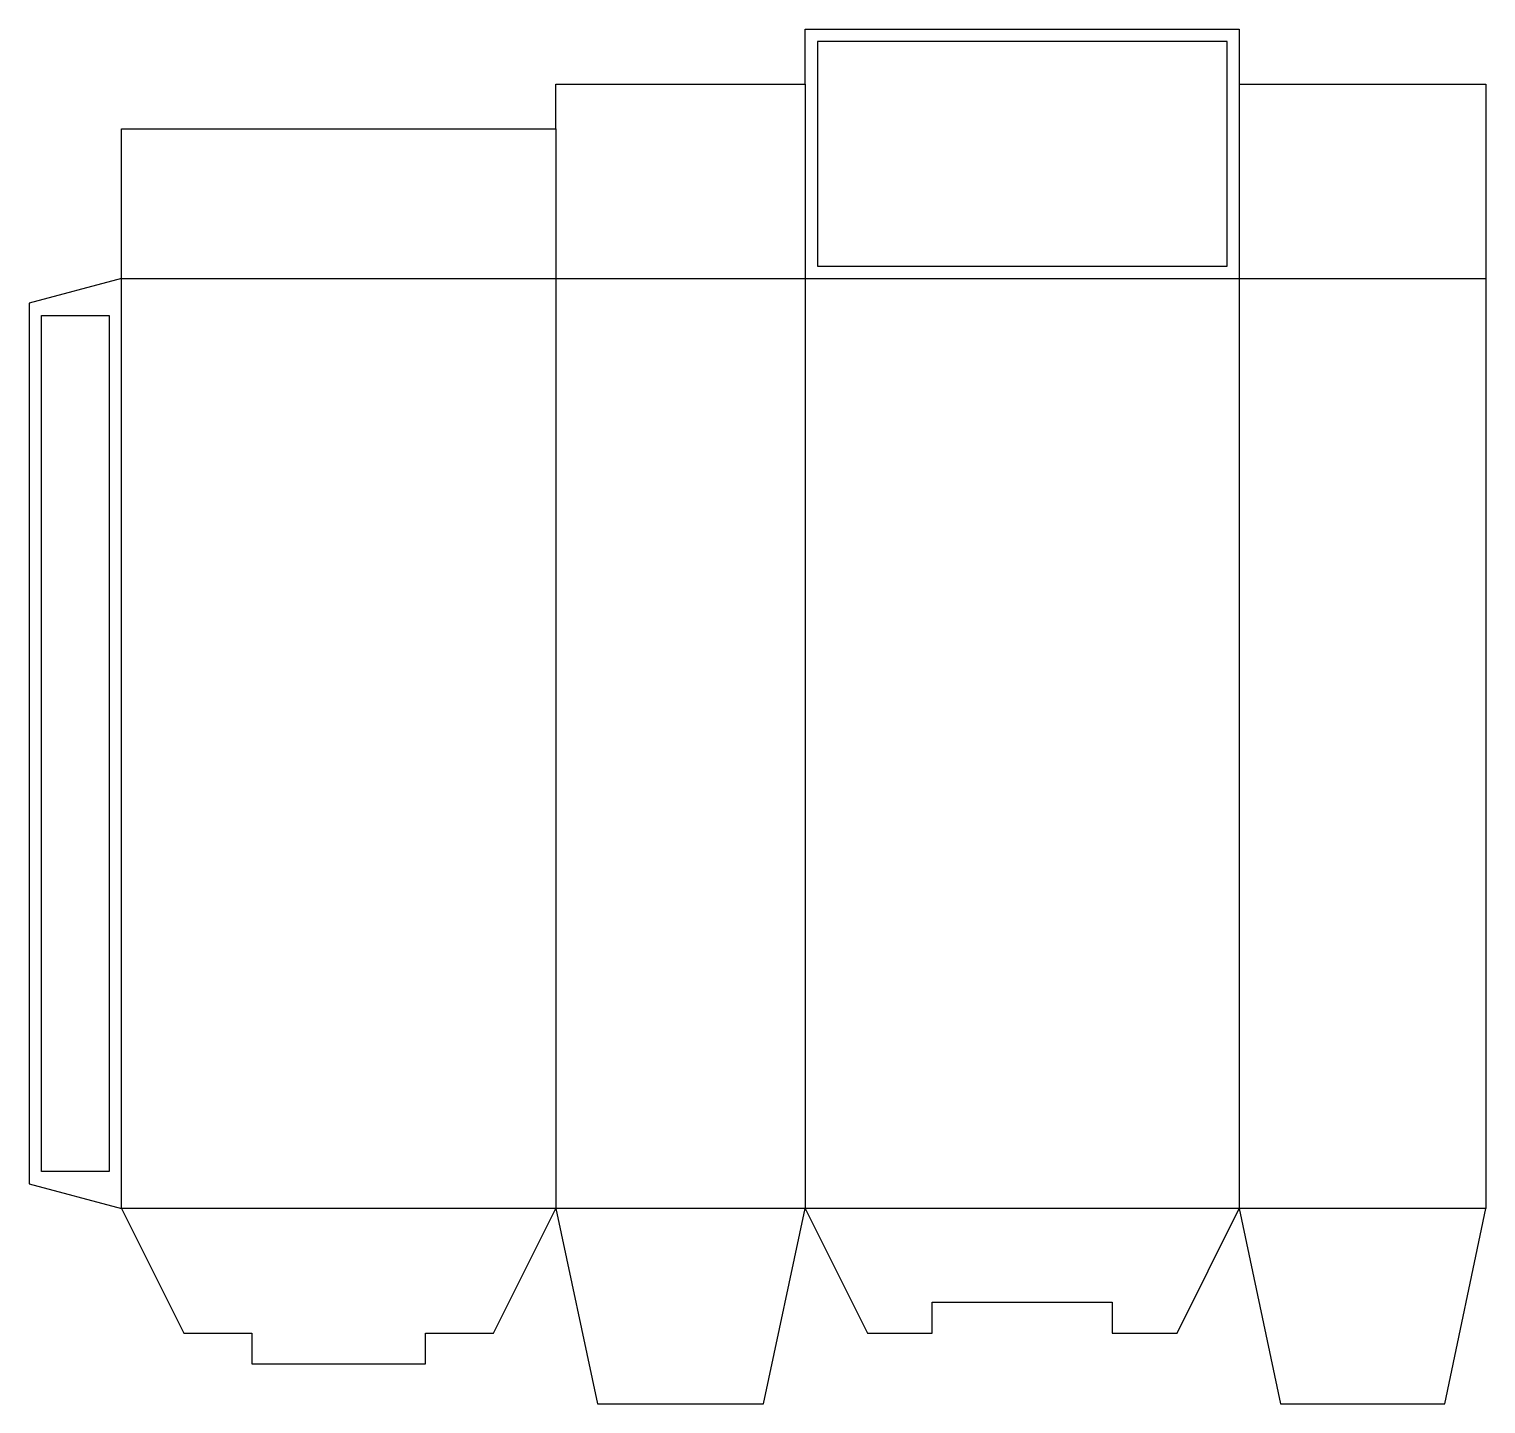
# Model space of a CAD drawing. Header units: millimetres. Extents: x 0 to 236, y 0 to 223.
import ezdxf

# ---------------------------------------------------------------- set-up
doc = ezdxf.new("R2010")
doc.units = ezdxf.units.MM
for name, color, linetype in [('CREASE', 5, 'CONTINUOUS'), ('CUT', 1, 'CONTINUOUS'), ('GLUE', 2, 'CONTINUOUS')]:
    doc.layers.add(name, color=color, linetype=linetype)

msp = doc.modelspace()

# ---------------------------------------------------------------- linework, layer by layer
at = {"layer": 'CREASE'}
for p, q in [((15, 31.702), (15, 182.603)), ((15, 182.603), (85.45, 182.603)), ((85.45, 182.603), (85.45, 31.702)), ((85.45, 182.603), (125.9, 182.603)), ((125.9, 182.603), (125.9, 31.702)), ((125.9, 182.603), (196.35, 182.603)), ((196.35, 182.603), (196.35, 31.702)), ((196.35, 182.603), (236.35, 182.603)), ((85.45, 31.702), (15, 31.702)), ((125.9, 31.702), (85.45, 31.702)), ((196.35, 31.702), (125.9, 31.702)), ((236.35, 31.702), (196.35, 31.702))]:
    msp.add_line(p, q, dxfattribs=at)
at = {"layer": 'CUT'}
for p, q in [((125.9, 214.103), (125.9, 223.053)), ((125.9, 223.053), (196.35, 223.053)), ((196.35, 223.053), (196.35, 214.103)), ((85.45, 206.873), (85.45, 214.103)), ((85.45, 214.103), (125.9, 214.103)), ((125.9, 214.103), (125.9, 182.603)), ((196.35, 214.103), (196.35, 182.603)), ((196.35, 214.103), (236.35, 214.103)), ((236.35, 214.103), (236.35, 182.603)), ((15, 182.603), (15, 206.873)), ((15, 206.873), (85.45, 206.873)), ((85.45, 206.873), (85.45, 182.603)), ((15, 182.603), (0, 178.583)), ((236.35, 182.603), (236.35, 31.702)), ((0, 178.583), (0, 35.722)), ((0, 35.722), (15, 31.702)), ((15, 31.702), (25.113, 11.478)), ((75.338, 11.478), (85.45, 31.702)), ((85.45, 31.702), (92.192, 0)), ((119.158, 0), (125.9, 31.702)), ((125.9, 31.702), (136.013, 11.478)), ((186.238, 11.478), (196.35, 31.702)), ((196.35, 31.702), (203.017, 0)), ((229.683, 0), (236.35, 31.702)), ((146.535, 11.478), (146.535, 16.478)), ((146.535, 16.478), (175.715, 16.478)), ((175.715, 16.478), (175.715, 11.478)), ((25.113, 11.478), (36.135, 11.478)), ((36.135, 11.478), (36.135, 6.478)), ((64.315, 6.478), (64.315, 11.478)), ((64.315, 11.478), (75.338, 11.478)), ((136.013, 11.478), (146.535, 11.478)), ((175.715, 11.478), (186.238, 11.478)), ((36.135, 6.478), (64.315, 6.478)), ((92.192, 0), (119.158, 0)), ((203.017, 0), (229.683, 0))]:
    msp.add_line(p, q, dxfattribs=at)
at = {"layer": 'GLUE'}
for p, q in [((194.35, 221.053), (127.9, 221.053)), ((127.9, 221.053), (127.9, 184.603)), ((194.35, 184.603), (194.35, 221.053)), ((127.9, 184.603), (194.35, 184.603)), ((2, 176.583), (13, 176.583)), ((2, 37.722), (2, 176.583)), ((13, 176.583), (13, 37.722)), ((13, 37.722), (2, 37.722))]:
    msp.add_line(p, q, dxfattribs=at)

doc.saveas('drawing.dxf')
